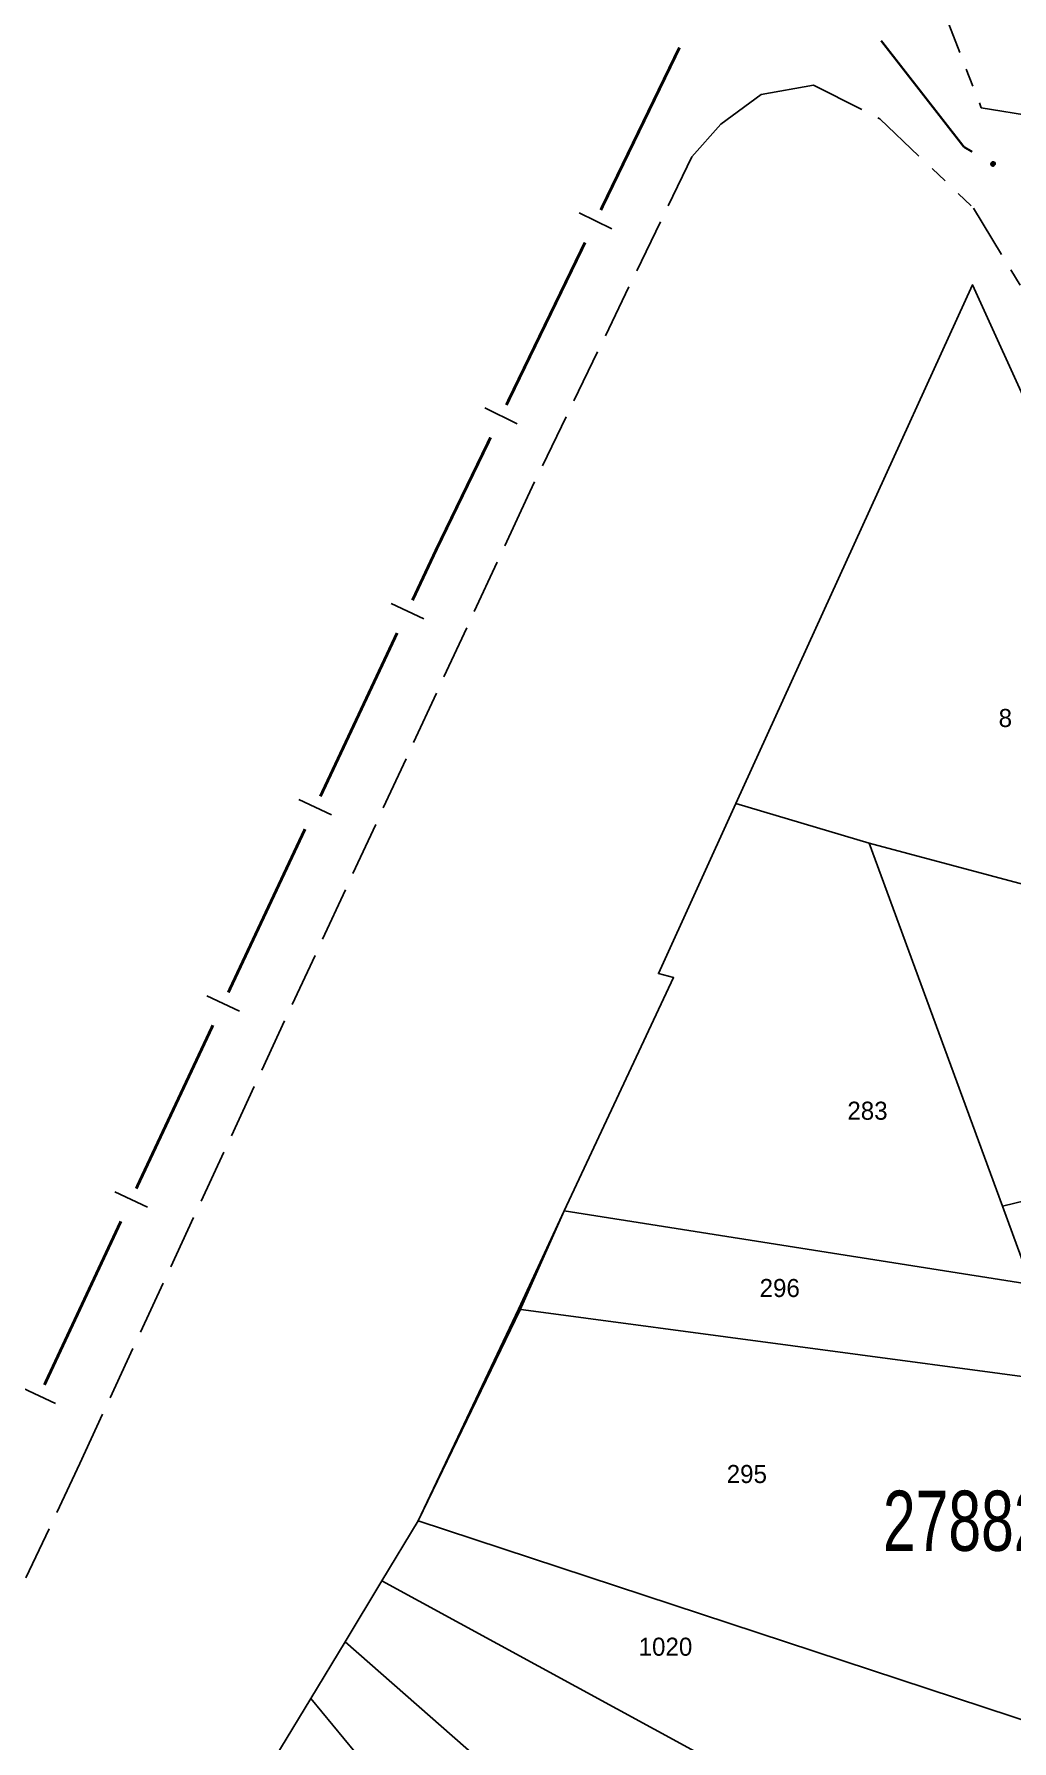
# Model space of a CAD drawing. Extents: x 204614 to 205597, y 4873311 to 4874446.
# Drawn here: x 204883.3 to 204964.6, y 4874166.9 to 4874308.7 of the extents above; entities that cross this region are included whole.
import ezdxf
from ezdxf.enums import TextEntityAlignment as Align

# ---------------------------------------------------------------- set-up
doc = ezdxf.new("R2010")
doc.units = 0
doc.header["$LTSCALE"] = 1.5
doc.header["$MEASUREMENT"] = 0
doc.linetypes.add('TRACO_11', pattern=[8, 3, -1, 3, -1])
doc.linetypes.add('TRACO_25', pattern=[8, 3, -1, 1, -1, 1, -1])
for name, color, linetype in [('CD_MALHA_LOTES', 7, 'CONTINUOUS'), ('CD_TXT_QUADRA', 255, 'CONTINUOUS'), ('LM-LIM-SETORES-BAIRROS', 250, 'CONTINUOUS'), ('RU-QUADRA', 210, 'CONTINUOUS'), ('SV-EIXO-RUA-N-PAV', 6, 'CONTINUOUS'), ('SV-RUA-NAO-PAV', 7, 'CONTINUOUS'), ('SV-RUA-PAVIM', 7, 'CONTINUOUS'), ('Th_NmrPort', 1, 'CONTINUOUS')]:
    doc.layers.add(name, color=color, linetype=linetype)
doc.styles.add('ARIAL', font='ARIAL.SHX')

msp = doc.modelspace()

# ---------------------------------------------------------------- linework, layer by layer
at = {"layer": 'CD_MALHA_LOTES', "linetype": 'Continuous', "flags": 128}
for points in [[(204941.622831, 4874244.737753), (204961.272373, 4874287.834648), (204986.504898, 4874232.411416)], [(204935.182113, 4874230.611473), (204941.622831, 4874244.737753)], [(204952.694378, 4874241.436738), (204941.622831, 4874244.737753)], [(204952.694378, 4874241.436738), (204986.504898, 4874232.411416)], [(204963.770192, 4874211.300762), (204952.694378, 4874241.436738)], [(204927.333892, 4874210.911541), (204936.442777, 4874230.282604)], [(204936.442777, 4874230.282604), (204935.182113, 4874230.611473)], [(204963.770192, 4874211.300762), (204992.905771, 4874218.351901)], [(204966.165879, 4874204.782382), (204963.770192, 4874211.300762)], [(204923.554335, 4874202.740258), (204927.333892, 4874210.911541)], [(204966.165879, 4874204.782382), (204927.333892, 4874210.911541)], [(204915.203332, 4874185.145359), (204923.554335, 4874202.740258)], [(204969.155045, 4874196.649215), (204923.554335, 4874202.740258)], [(204912.196141, 4874180.174666), (204915.203332, 4874185.145359)], [(204969.274848, 4874167.359037), (204915.203332, 4874185.145359)], [(204909.125712, 4874175.099447), (204912.196141, 4874180.174666)], [(204963.978457, 4874151.968731), (204912.196141, 4874180.174666)], [(204906.282011, 4874170.398994), (204909.125712, 4874175.099447)], [(204948.349296, 4874140.673828), (204909.125712, 4874175.099447)], [(204901.250645, 4874162.082472), (204906.282011, 4874170.398994)], [(204919.999336, 4874153.793198), (204906.282011, 4874170.398994)]]:
    msp.add_lwpolyline(points, dxfattribs=at)
at = {"layer": 'LM-LIM-SETORES-BAIRROS', "const_width": 0.25}
for points in [[(204936.927076, 4874307.541014), (204930.384429, 4874294.043097)], [(204929.0759, 4874291.343513), (204922.533253, 4874277.845596)], [(204921.224724, 4874275.146012), (204916.862959, 4874266.147401)], [(204916.674673, 4874265.758954), (204914.73189, 4874261.62432)], [(204916.862959, 4874266.147401), (204916.674673, 4874265.758954)], [(204913.456072, 4874258.909124), (204907.076985, 4874245.333144)], [(204905.801168, 4874242.617948), (204899.422081, 4874229.041967)], [(204898.146264, 4874226.326771), (204892.617722, 4874214.560921)], [(204892.617722, 4874214.560921), (204892.19438, 4874213.659965)], [(204892.19438, 4874213.659965), (204891.768635, 4874212.750106)], [(204890.497174, 4874210.032868), (204884.139868, 4874196.446674)]]:
    msp.add_lwpolyline(points, dxfattribs=at)
at = {"layer": 'LM-LIM-SETORES-BAIRROS'}
for points in [[(204928.598461, 4874293.7975), (204931.298045, 4874292.488971)], [(204920.747285, 4874277.599999), (204923.446868, 4874276.29147)], [(204912.949019, 4874261.357164), (204915.664215, 4874260.081346)], [(204905.294115, 4874245.065987), (204908.009311, 4874243.79017)], [(204897.639211, 4874228.77481), (204900.354407, 4874227.498993)], [(204889.986195, 4874212.480091), (204892.703434, 4874211.208629)], [(204882.357428, 4874196.176658), (204885.074667, 4874194.905197)]]:
    msp.add_lwpolyline(points, dxfattribs=at)
at = {"layer": 'RU-QUADRA', "linetype": 'Continuous', "flags": 128}
msp.add_lwpolyline([(205019.414121, 4874157.660584), (205010.329931, 4874179.577128), (204996.707988, 4874212.441471), (204995.721382, 4874212.167414), (204992.905771, 4874218.351901), (204986.504898, 4874232.411416), (204961.272373, 4874287.834648), (204941.622831, 4874244.737753), (204935.182113, 4874230.611473), (204936.442777, 4874230.282604), (204927.328801, 4874210.913936), (204923.671705, 4874202.685029), (204915.203332, 4874185.145359), (204912.196141, 4874180.174666), (204909.125712, 4874175.099447), (204906.282011, 4874170.398994), (204901.250645, 4874162.082472)], dxfattribs=at)
at = {"layer": 'SV-EIXO-RUA-N-PAV', "const_width": 0.18}
for points in [[(204953.684822, 4874308.115146), (204960.448343, 4874299.440195)], [(204960.448343, 4874299.440195), (204960.571734, 4874299.281932)], [(204960.571734, 4874299.281932), (204961.26217, 4874298.879178)], [(204896.385526, 4874222.537522), (204896.405314, 4874222.528324)]]:
    msp.add_lwpolyline(points, dxfattribs=at)
at = {"layer": 'SV-EIXO-RUA-N-PAV'}
msp.add_lwpolyline([(204962.921086, 4874298.038917), (204962.968203, 4874298.052033), (204963.01138, 4874298.053671), (204963.047785, 4874298.044672), (204963.077881, 4874298.028331), (204963.106788, 4874298.008146), (204963.131442, 4874297.981365), (204963.152222, 4874297.94558), (204963.165711, 4874297.898408), (204963.164481, 4874297.854067), (204963.157568, 4874297.817905), (204963.142336, 4874297.785541), (204963.122257, 4874297.757788), (204963.093592, 4874297.733098), (204963.057121, 4874297.712394), (204963.009359, 4874297.699979), (204962.967019, 4874297.698663), (204962.932035, 4874297.708292), (204962.899596, 4874297.723812), (204962.870331, 4874297.744773), (204962.846282, 4874297.771201), (204962.825502, 4874297.807958), (204962.813873, 4874297.855262), (204962.812079, 4874297.897476), (204962.821214, 4874297.932586), (204962.837212, 4874297.964178), (204962.857105, 4874297.993418), (204962.882994, 4874298.019322), (204962.921086, 4874298.038917)], close=True, dxfattribs=at)
for points in [[(204962.812079, 4874297.897476), (204963.122257, 4874297.757788)], [(204962.813873, 4874297.855262), (204963.093592, 4874297.733098)], [(204962.814346, 4874297.87441), (204963.10331, 4874297.74692)], [(204962.819257, 4874297.912618), (204963.129437, 4874297.772752)], [(204962.821214, 4874297.932586), (204963.142336, 4874297.785541)], [(204962.823775, 4874297.830996), (204963.072469, 4874297.723838)], [(204962.825502, 4874297.807958), (204963.057121, 4874297.712394)], [(204962.83124, 4874297.9467), (204963.147117, 4874297.800352)], [(204962.837212, 4874297.964178), (204963.157568, 4874297.817905)], [(204962.841847, 4874297.78886), (204963.026305, 4874297.709694)], [(204962.846282, 4874297.771201), (204963.009359, 4874297.699979)], [(204962.850982, 4874297.977836), (204963.157626, 4874297.840033)], [(204962.857105, 4874297.993418), (204963.164481, 4874297.854067)], [(204962.862375, 4874297.756349), (204962.982401, 4874297.702131)], [(204962.870331, 4874297.744773), (204962.967019, 4874297.698663)], [(204962.874064, 4874298.003864), (204963.161359, 4874297.878928)], [(204962.882994, 4874298.019322), (204963.165711, 4874297.898408)], [(204962.90186, 4874298.027143), (204963.154974, 4874297.922145)], [(204962.921086, 4874298.038917), (204963.152222, 4874297.94558)], [(204962.947042, 4874298.045019), (204963.135232, 4874297.966835)], [(204962.968203, 4874298.052033), (204963.131442, 4874297.981365)], [(204962.992812, 4874298.053073), (204963.110972, 4874297.998364)], [(204963.01138, 4874298.053671), (204963.106788, 4874298.008146)]]:
    msp.add_lwpolyline(points, dxfattribs=at)
at = {"layer": 'SV-RUA-NAO-PAV', "linetype": 'TRACO_25'}
for points in [[(204961.370685, 4874346.364221, 10.395378), (204959.123766, 4874336.735988, 10.246961), (204958.175281, 4874326.909933, 10.222224), (204957.801859, 4874319.859163, 10.073808), (204958.58073, 4874311.333181, 9.999599), (204962.01392, 4874302.532059, 9.999599), (204967.022157, 4874301.731762, 9.999599), (204992.736611, 4874306.831264, 9.974862), (205022.607473, 4874312.655675, 9.999599), (205031.270308, 4874315.855672, 9.875917), (205031.545223, 4874317.55585, 9.875917), (205028.011973, 4874326.031941, 9.875917), (205003.507965, 4874374.413345, 10.420115), (204992.384568, 4874392.740847, 10.568531), (204987.701403, 4874394.991292, 10.815893), (204985.008757, 4874394.31737, 10.64274), (204984.524082, 4874393.357016, 10.519059)], [(204937.959254, 4874298.453241, 10.345905), (204940.35478, 4874301.182806, 10.296433), (204943.709377, 4874303.63294, 10.296433), (204948.066089, 4874304.407846, 10.271697), (204953.575735, 4874301.632308, 10.098543), (204961.365452, 4874294.206159, 10.148016), (204969.156852, 4874281.329402, 9.875917), (204989.626726, 4874241.699139, 9.133831), (205013.532771, 4874183.61668, 9.257512), (205038.255208, 4874123.468562, 9.282248), (205037.877487, 4874121.086848, 9.282248), (204917.311926, 4874087.237211, 10.469586), (204915.588401, 4874089.94248, 10.469586), (204913.629047, 4874093.577598, 10.469586), (204904.87247, 4874105.901712, 10.469586), (204897.946873, 4874114.202605, 10.618004), (204880.985015, 4874134.682349, 10.618004), (204876.202099, 4874140.042519, 11.137465), (204872.795214, 4874144.743183, 11.137465), (204870.634054, 4874148.700705, 11.137465), (204869.253311, 4874152.077195, 11.137465)]]:
    msp.add_polyline3d(points, dxfattribs=at)
at = {"layer": 'SV-RUA-PAVIM', "linetype": 'TRACO_11'}
msp.add_polyline3d([(204937.959254, 4874298.453241, 10.44485), (204924.288689, 4874270.230025, 10.321169), (204887.079077, 4874189.922623, 11.186936), (204869.253311, 4874152.077195, 11.186936)], dxfattribs=at)

# ---------------------------------------------------------------- texts
at = {"layer": 'CD_TXT_QUADRA', "style": 'ARIAL', "width": 0.7}
msp.add_text('278825155', height=5, dxfattribs=at).set_placement((204953.838715, 4874182.660344))
at = {"layer": 'Th_NmrPort', "color": 1}
for s, p in [('8', (204963.454143, 4874251.847042)), ('283', (204950.8793, 4874219.223008)), ('296', (204943.585654, 4874204.496357)), ('295', (204940.849994, 4874189.044677)), ('1020', (204933.530681, 4874174.699748))]:
    msp.add_text(s, height=1.5, dxfattribs=at).set_placement(p, align=Align.MIDDLE_LEFT)

doc.saveas('drawing.dxf')
